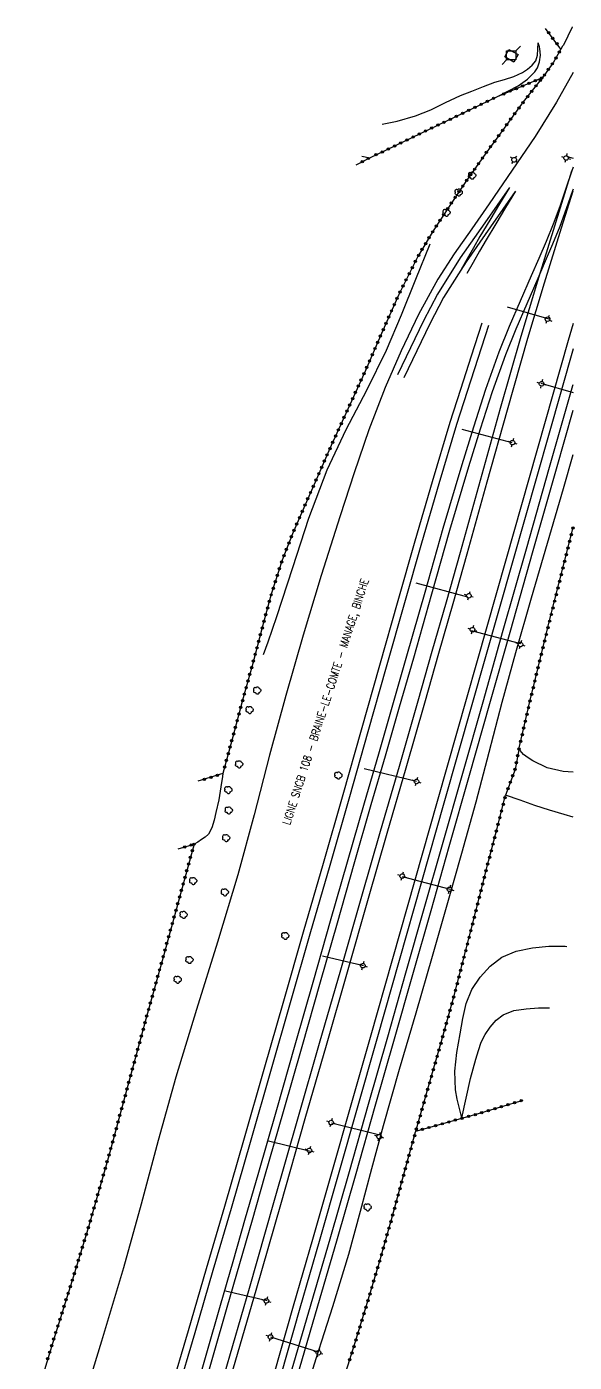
# Model space of a CAD drawing. Header units: millimetres. Extents: x 138000 to 139000, y 124000 to 125000.
# Drawn here: x 138880.4 to 139000.3, y 124691.1 to 124983.1 of the extents above; entities that cross this region are included whole.
import ezdxf

# ---------------------------------------------------------------- set-up
doc = ezdxf.new("R2010")
doc.units = ezdxf.units.MM
doc.layers.get('0').update_dxf_attribs({"linetype": 'CONTINUOUS'})
for name, color, linetype in [('W0211', 2, 'CONTINUOUS'), ('W0214', 2, 'CONTINUOUS'), ('W0300', 7, 'CONTINUOUS'), ('W0322', 7, 'CONTINUOUS'), ('W0323', 7, 'CONTINUOUS'), ('W0600', 7, 'CONTINUOUS'), ('W0610', 7, 'CONTINUOUS'), ('W0611', 7, 'CONTINUOUS'), ('W0700', 7, 'CONTINUOUS'), ('W0989', 7, 'CONTINUOUS')]:
    doc.layers.add(name, color=color, linetype=linetype)
doc.styles.get("Standard").update_dxf_attribs({"font": 'romans.shx', "width": 0.85})

# ---------------------------------------------------------------- blocks, each defined once
blk = doc.blocks.new('T300')
for p, q in [((-0.8, 0.51), (-0.86, 0.34)), ((-0.86, 0.34), (-0.86, 0.17)), ((-0.86, 0.17), (-0.74, 0.06)), ((-0.69, 0.63), (-0.8, 0.51)), ((-0.8, -0.06), (-0.74, 0.06)), ((-0.74, 0.06), (-0.69, 0.11)), ((-0.57, 0.69), (-0.69, 0.63)), ((-0.46, 0.69), (-0.57, 0.69)), ((-0.29, 0.63), (-0.46, 0.69)), ((-0.29, 0.63), (-0.17, 0.74)), ((-0.23, 0.57), (-0.29, 0.63)), ((-0.17, 0.74), (-0.06, 0.8)), ((-0.06, 0.8), (0.06, 0.8)), ((0.06, 0.8), (0.23, 0.74)), ((0.23, 0.74), (0.34, 0.63)), ((0.34, 0.63), (0.4, 0.51)), ((0.46, 0.46), (0.34, 0.46)), ((0.4, 0.51), (0.4, 0.46)), ((0.57, 0.4), (0.46, 0.46)), ((0.57, 0.4), (0.69, 0.29)), ((0.69, 0.29), (0.74, 0.17)), ((0.74, 0.06), (0.69, -0.17)), ((0.74, 0.17), (0.74, 0.06)), ((-0.8, -0.17), (-0.8, -0.06)), ((-0.8, -0.23), (-0.8, -0.17)), ((-0.74, -0.34), (-0.8, -0.23)), ((-0.69, -0.4), (-0.74, -0.34)), ((-0.51, -0.46), (-0.69, -0.4)), ((-0.4, -0.46), (-0.51, -0.46)), ((-0.4, -0.46), (-0.34, -0.46)), ((-0.34, -0.46), (-0.34, -0.4)), ((-0.34, -0.51), (-0.34, -0.46)), ((-0.29, -0.63), (-0.34, -0.51)), ((-0.17, -0.74), (-0.29, -0.63)), ((-0.06, -0.8), (-0.17, -0.74)), ((0.06, -0.8), (-0.06, -0.8)), ((0.17, -0.74), (0.06, -0.8)), ((0.23, -0.69), (0.17, -0.74)), ((0.29, -0.46), (0.23, -0.46)), ((0.29, -0.63), (0.23, -0.69)), ((0.46, -0.4), (0.29, -0.46)), ((0.34, -0.51), (0.29, -0.63)), ((0.34, -0.51), (0.34, -0.46)), ((0.57, -0.34), (0.46, -0.4)), ((0.63, -0.29), (0.57, -0.34)), ((0.69, -0.17), (0.63, -0.29))]:
    blk.add_line(p, q)
blk = doc.blocks.new('T600')
for p, q in [((-0.999999, 0.999999), (0.999999, 0.999999)), ((-0.999999, -0.999999), (-0.999999, 0.999999)), ((0.999999, 0.999999), (1.999998, 1.999998)), ((0.999999, 0.999999), (0.999999, -0.999999)), ((-0.999999, -0.999999), (-1.999998, -1.999998)), ((0.999999, -0.999999), (-0.999999, -0.999999))]:
    blk.add_line(p, q)
blk = doc.blocks.new('T610')
for p, q in [((-0.500001, 0), (-1.000002, 0)), ((0, 0.500001), (0, 1.000002)), ((0.500001, 0), (1.000002, 0)), ((0, -0.500001), (0, -1.000002))]:
    blk.add_line(p, q)
blk.add_ellipse((0, 0), major_axis=(-0.353554, 0.353554), ratio=1, start_param=3.926990817, end_param=10.2101761242)
blk = doc.blocks.new('t323o')
at = {"color": 0, "linetype": 'Continuous'}
for radius in [0.25, 0.15]:
    blk.add_circle((0, 0), radius, dxfattribs=at)
blk = doc.blocks.new('t322o')
at = {"color": 0, "linetype": 'Continuous'}
for radius in [0.25, 0.15]:
    blk.add_circle((0, 0), radius, dxfattribs=at)

msp = doc.modelspace()

# ---------------------------------------------------------------- linework, layer by layer
at = {"layer": 'W0211'}
for points in [[(138999.87, 124983.11), (138999.81, 124982.99), (138997.89, 124979.09), (138997.73, 124978.82), (138997.37, 124978.19)], [(138983.47, 124967.84), (138985.74, 124969.02), (138988.01, 124970.2), (138990.04, 124971.67), (138990.85, 124972.43), (138991.61, 124973.26), (138992.21, 124974.15), (138992.68, 124975.46), (138992.88, 124976.89), (138992.77, 124978.29), (138992.65, 124978.72), (138992.5, 124979.16), (138992.35, 124979.59)], [(138953.76, 124954.83), (138955.55, 124954.45)], [(139000, 124820.11), (138997.84, 124820.27), (138994.35, 124821.07), (138991.21, 124822.56), (138990.18, 124823.21), (138989.19, 124823.95), (138988.45, 124824.87), (138988.37, 124825.05), (138988.29, 124825.23), (138988.21, 124825.41)], [(138923.38, 124819.78), (138923.28, 124819.18), (138922.92, 124816.93), (138922.47, 124814.08), (138921.83, 124811.27), (138921.44, 124809.61), (138920.98, 124807.96), (138920.2, 124806.55), (138919.51, 124805.91), (138918.71, 124805.36), (138917.91, 124804.81)], [(138975.7, 124744.51), (138976.62, 124748.83), (138977.54, 124753.15), (138978.73, 124757.38), (138979.3, 124759.22), (138979.93, 124761.03), (138980.76, 124762.73), (138981.88, 124764.35), (138983.2, 124765.84), (138984.7, 124767.03), (138987.08, 124767.98), (138989.77, 124768.37), (138992.48, 124768.57), (138994.85, 124768.56)]]:
    msp.add_lwpolyline(points, dxfattribs=at)
at = {"layer": 'W0214'}
for points in [[(138958.21, 124961.79), (138961.53, 124962.45), (138965.52, 124963.6), (138968.85, 124964.93), (138972.11, 124966.51), (138975.4, 124968.03), (138977.88, 124969.04), (138980.38, 124970.01), (138982.89, 124970.95), (138984.97, 124971.59), (138987.05, 124972.21), (138988.97, 124973.12), (138990.05, 124973.85), (138991.08, 124974.67), (138991.85, 124975.63), (138992.2, 124976.85), (138992.28, 124978.22), (138992.35, 124979.59)], [(139000, 124973.09), (138996.42, 124966.64), (138991.7, 124959.1), (138986.69, 124951.74), (138981.65, 124944.39), (138977.85, 124938.93), (138974.02, 124933.47), (138970.44, 124927.88), (138966.21, 124920.18), (138962.4, 124912.24), (138958.89, 124904.18), (138955.32, 124894.96), (138952.13, 124885.58), (138949.05, 124876.17), (138944.89, 124863.14), (138940.94, 124850.04), (138937.14, 124836.9), (138933.6, 124823.84), (138930.19, 124810.74), (138926.64, 124797.68), (138922.2, 124782.9), (138917.58, 124768.18), (138913.1, 124753.42), (138909.23, 124739.54), (138905.49, 124725.62), (138901.62, 124711.73), (138896.85, 124695.71), (138891.92, 124679.74)], [(138938.81, 124676), (138940.19, 124680.44), (138943.82, 124691.86), (138947.46, 124703.28), (138950.94, 124714.74), (138953.52, 124724.09), (138955.99, 124733.47), (138958.51, 124742.84), (138962.05, 124755.18), (138965.67, 124767.51), (138969.26, 124779.84), (138972.47, 124791.1), (138975.64, 124802.36), (138978.77, 124813.64), (138981.67, 124824.51), (138984.53, 124835.39), (138987.47, 124846.25), (138990.9, 124858.22), (138994.43, 124870.15), (138997.91, 124882.11), (139000, 124889.59)], [(139000, 124810.27), (138998.04, 124810.82), (138994.85, 124811.81), (138991.63, 124812.85), (138988.44, 124813.98), (138985.26, 124815.11)], [(138975.7, 124744.51), (138975.18, 124746.56), (138974.66, 124748.61), (138974.28, 124750.66), (138974.15, 124754.73), (138974.57, 124758.84), (138975.27, 124762.9), (138975.86, 124766.23), (138976.64, 124769.53), (138977.89, 124772.57), (138979.67, 124775.25), (138981.89, 124777.69), (138984.4, 124779.62), (138987.58, 124780.96), (138991.12, 124781.67), (138994.68, 124782.03), (138998.28, 124782.03), (138998.68, 124781.99)]]:
    msp.add_lwpolyline(points, dxfattribs=at)
at = {"layer": 'W0300'}
msp.add_lwpolyline([(138968.69, 124935.59), (138965.56, 124927.81), (138962.42, 124920.03), (138959.12, 124912.32), (138954.81, 124903.58), (138950.27, 124894.94), (138946.09, 124886.15), (138942.12, 124875.58), (138938.64, 124864.81), (138935.12, 124854.05), (138934.15, 124851.28), (138933.18, 124848.5), (138932.21, 124845.73)], dxfattribs=at)
at = {"layer": 'W0322'}
for points in [[(138997.37, 124978.19), (138995.73, 124975.33), (138993.64, 124972.37), (138993.34, 124971.99), (138991.38, 124969.51), (138989.12, 124966.65)], [(138989.12, 124966.65), (138984.94, 124960.94), (138980.76, 124955.23), (138976.69, 124949.45), (138973.01, 124944.01), (138969.43, 124938.51), (138966.07, 124932.89), (138961.86, 124924.57), (138958.09, 124916.01), (138954.34, 124907.44), (138950.7, 124899.49), (138947.09, 124891.53), (138943.55, 124883.53), (138941.06, 124877.88), (138938.61, 124872.21), (138936.36, 124866.47), (138933.97, 124859), (138931.92, 124851.42), (138929.9, 124843.84), (138927.7, 124835.82), (138925.54, 124827.8), (138923.38, 124819.78)], [(138955.55, 124954.45), (138983.47, 124967.84)], [(138988.21, 124825.41), (138989.39, 124830.47), (138990.57, 124835.53), (138991.77, 124840.59), (138993.46, 124847.5), (138995.18, 124854.41), (138996.92, 124861.32), (138999.43, 124871.33), (139000, 124873.57)], [(138945.91, 124676), (138949.01, 124684.99), (138951.97, 124694.21), (138954.8, 124703.47), (138957.55, 124712.76), (138960.27, 124722.3), (138962.91, 124731.88), (138965.55, 124741.44), (138965.6, 124741.59), (138968.39, 124751.37), (138971.23, 124761.29), (138973.98, 124771.24), (138975.91, 124778.62), (138977.78, 124786.02), (138979.66, 124793.41), (138981.52, 124800.65), (138983.39, 124807.88), (138985.26, 124815.11)], [(138917.91, 124804.81), (138917.08, 124804.37), (138913.64, 124791.88), (138910.2, 124779.39), (138906.76, 124766.91), (138902.59, 124751.56), (138898.41, 124736.21), (138894.05, 124720.91), (138890.4, 124708.97), (138886.65, 124697.05), (138883, 124685.1), (138880.44, 124676)]]:
    msp.add_lwpolyline(points, dxfattribs=at)
at = {"layer": 'W0323'}
for points in [[(138997.37, 124978.19), (138993.98, 124982.7)], [(138983.47, 124967.84), (138993.34, 124971.99)], [(138952.55, 124952.94), (138955.55, 124954.45)], [(138988.21, 124825.41), (138987.32, 124820.7), (138985.26, 124815.11)], [(138923.38, 124819.78), (138917.88, 124818.13)], [(138913.58, 124803.31), (138917.08, 124804.37)], [(138965.6, 124741.59), (138979.3, 124745.43), (138989.1, 124748.41)]]:
    msp.add_lwpolyline(points, dxfattribs=at)
at = {"layer": 'W0600'}
msp.add_lwpolyline([(138985.05, 124976.5), (138985.98, 124978.14), (138987.97, 124977.01), (138987.04, 124975.38)], close=True, dxfattribs=at)
at = {"layer": 'W0611'}
for points in [[(138998.74, 124954.74), (139000, 124954.38)], [(138994.75, 124919.18), (138985.67, 124921.79)], [(138992.97, 124905.2), (139000, 124903.13)], [(138975.66, 124895.09), (138986.62, 124892.2)], [(138976.95, 124858.39), (138965.67, 124861.42)], [(138988.59, 124848.18), (138977.78, 124851.01)], [(138954.28, 124820.89), (138965.73, 124818.1)], [(138962.64, 124797.27), (138973.15, 124794.5)], [(138954.13, 124777.75), (138945.17, 124779.88)], [(138947.14, 124743.44), (138957.43, 124740.85)], [(138933.35, 124739.46), (138942.55, 124737.22)], [(138933.05, 124704.48), (138923.95, 124706.59)], [(138933.82, 124696.63), (138944.21, 124693.38)]]:
    msp.add_lwpolyline(points, dxfattribs=at)
at = {"layer": 'W0700'}
for points in [[(138999.76, 124951.62), (138998.42, 124947.72), (138997.08, 124943.82), (138995.65, 124939.95), (138994.11, 124936.17), (138992.49, 124932.41), (138990.86, 124928.66), (138988.46, 124923.1), (138986.06, 124917.53), (138983.78, 124911.92), (138980.87, 124903.79), (138978.22, 124895.57), (138975.65, 124887.32), (138971.48, 124873.4), (138967.54, 124859.42), (138963.59, 124845.44), (138960.49, 124834.75), (138957.4, 124824.05), (138954.31, 124813.36), (138950.6, 124800.45), (138946.89, 124787.53), (138943.19, 124774.62), (138939.14, 124760.44), (138935.11, 124746.26), (138931.05, 124732.09), (138928.29, 124722.55), (138925.53, 124713.02), (138922.77, 124703.49), (138919.78, 124693.06), (138916.8, 124682.64)], [(138920.03, 124676), (138923.7, 124688.5), (138929.17, 124707.24), (138934.56, 124726.02), (138939.94, 124744.8), (138944.55, 124760.85), (138949.16, 124776.9), (138953.77, 124792.96), (138957.89, 124807.2), (138962.01, 124821.44), (138966.11, 124835.69), (138969.2, 124846.54), (138972.29, 124857.38), (138975.37, 124868.23), (138979.77, 124883.97), (138984.15, 124899.71), (138988.67, 124915.43), (138992.32, 124927.52), (138996.04, 124939.56), (138999.76, 124951.62)], [(139000, 124952.39), (138999.76, 124951.62)], [(139000, 124947.62), (138999.86, 124947.22), (138998.52, 124943.3), (138997.08, 124939.4), (138995.52, 124935.57), (138993.89, 124931.81), (138992.27, 124928.05), (138989.86, 124922.49), (138987.47, 124916.94), (138985.21, 124911.38), (138982.32, 124903.3), (138979.68, 124895.1), (138977.12, 124886.87), (138972.95, 124872.98), (138969.01, 124859.01), (138965.06, 124845.02), (138961.96, 124834.32), (138958.87, 124823.63), (138955.78, 124812.93), (138952.07, 124800.02), (138948.36, 124787.11), (138944.66, 124774.2), (138940.62, 124760.02), (138936.58, 124745.84), (138932.52, 124731.67), (138929.76, 124722.13), (138927, 124712.6), (138924.24, 124703.07), (138921.25, 124692.64), (138918.27, 124682.21)], [(138986.1, 124947.94), (138980.71, 124940.25), (138975.32, 124932.56), (138970.35, 124924.62), (138967.29, 124918.83), (138964.44, 124912.92), (138961.59, 124907.01)], [(138986.1, 124947.94), (138983.94, 124944.38), (138981.77, 124940.82), (138979.64, 124937.24), (138978.23, 124934.79), (138976.84, 124932.34), (138975.44, 124929.88)], [(138921.63, 124676), (138925.17, 124688.07), (138930.64, 124706.82), (138936.03, 124725.6), (138941.41, 124744.37), (138946.02, 124760.43), (138950.63, 124776.48), (138955.24, 124792.53), (138959.36, 124806.78), (138963.48, 124821.02), (138967.58, 124835.27), (138970.67, 124846.12), (138973.76, 124856.97), (138976.84, 124867.82), (138981.24, 124883.56), (138985.63, 124899.3), (138990.14, 124915), (138993.78, 124927.07), (138997.5, 124939.12), (139000, 124947.22)], [(138987.36, 124947.06), (138981.96, 124939.37), (138976.59, 124931.71), (138975.44, 124929.88), (138971.67, 124923.86), (138968.66, 124918.14), (138965.82, 124912.26), (138962.97, 124906.34)], [(138987.41, 124947.14), (138985.24, 124943.58), (138983.08, 124940.03), (138980.96, 124936.47), (138979.56, 124934.03), (138978.17, 124931.58), (138976.77, 124929.12)], [(138980.04, 124918.27), (138977.69, 124911.04), (138975.35, 124903.81), (138973.06, 124896.57), (138969.15, 124883.6), (138965.39, 124870.6), (138961.66, 124857.58), (138957.62, 124843.45), (138953.63, 124829.3), (138949.62, 124815.16), (138945.3, 124800.13), (138940.96, 124785.1), (138936.63, 124770.06), (138932.33, 124755.08), (138928.03, 124740.09), (138923.7, 124725.11), (138919.74, 124711.53), (138915.76, 124697.95), (138911.74, 124684.38), (138909.28, 124676)], [(138981.49, 124917.79), (138979.15, 124910.57), (138976.81, 124903.34), (138974.52, 124896.12), (138970.61, 124883.17), (138966.86, 124870.17), (138963.13, 124857.16), (138959.1, 124843.03), (138955.1, 124828.89), (138951.09, 124814.74), (138946.77, 124799.71), (138942.43, 124784.67), (138938.1, 124769.64), (138933.8, 124754.66), (138929.5, 124739.67), (138925.17, 124724.68), (138921.21, 124711.1), (138917.22, 124697.51), (138913.21, 124683.94), (138910.87, 124676)], [(139000, 124918.22), (138998.93, 124914.49), (138985.39, 124866.75), (138970.29, 124813.72), (138955.6, 124762.11), (138942.97, 124717.92)], [(139000, 124912.64), (138986.86, 124866.33), (138971.76, 124813.3), (138957.07, 124761.69), (138944.44, 124717.5)], [(138934.42, 124676), (138937.51, 124686.1), (138942.19, 124702.07), (138946.83, 124718.06), (138951.06, 124732.77), (138955.26, 124747.5), (138959.45, 124762.23), (138963.45, 124776.25), (138967.45, 124790.27), (138971.45, 124804.29), (138975.89, 124819.9), (138980.31, 124835.51), (138984.74, 124851.12), (138989.81, 124868.97), (138994.88, 124886.82), (138999.95, 124904.66), (139000, 124904.85)], [(138936.02, 124676), (138938.98, 124685.66), (138943.66, 124701.64), (138948.3, 124717.64), (138952.53, 124732.35), (138956.73, 124747.08), (138960.92, 124761.81), (138964.92, 124775.83), (138968.93, 124789.85), (138972.92, 124803.88), (138977.36, 124819.48), (138981.79, 124835.09), (138986.21, 124850.7), (138991.28, 124868.55), (138996.35, 124886.4), (139000, 124899.25)], [(138942.97, 124717.92), (138938.77, 124703.31), (138934.57, 124688.7), (138930.75, 124676)], [(138944.44, 124717.5), (138940.24, 124702.88), (138936.03, 124688.27), (138932.34, 124676)]]:
    msp.add_lwpolyline(points, dxfattribs=at)

# ---------------------------------------------------------------- block references
at = {"layer": 'W0300'}
for p in [(138977.96, 124950.54), (138975.03, 124946.84), (138972.35, 124942.43), (138930.92, 124837.93), (138929.27, 124833.69), (138926.97, 124821.81), (138948.7, 124819.35), (138924.61, 124816.2), (138924.71, 124811.72), (138924.14, 124805.68), (138916.92, 124796.3), (138923.84, 124793.82), (138914.81, 124788.89), (138937.08, 124784.28), (138916.1, 124779.03), (138913.53, 124774.7), (138955.1, 124724.94)]:
    msp.add_blockref('T300', p, dxfattribs=at)
at = {"layer": 'W0322'}
for p, rotation in [((138997.02, 124977.57), 240.1775376748051), ((138994.62, 124973.76), 234.7118635114722), ((138995.49, 124974.99), 234.7118635114722), ((138996.27, 124976.27), 240.1775376748051), ((138992.84, 124971.35), 231.7098368078221), ((138993.76, 124972.54), 234.7118635114722), ((138990.05, 124967.82), 231.705941078789), ((138990.98, 124969), 231.705941078789), ((138991.91, 124970.18), 231.7098368078221), ((138977.19, 124964.83), 25.63326587450184), ((138978.54, 124965.48), 25.63326587450184), ((138979.9, 124966.13), 25.63326587450184), ((138981.25, 124966.78), 25.63326587450184), ((138982.6, 124967.43), 25.63326587450184), ((138988.15, 124965.32), 233.7814388880956), ((138989.03, 124966.53), 233.7814388880956), ((138971.78, 124962.23), 25.63326587450184), ((138973.13, 124962.88), 25.63326587450184), ((138974.49, 124963.53), 25.63326587450184), ((138975.84, 124964.18), 25.63326587450184), ((138986.38, 124962.9), 233.7814388880956), ((138987.26, 124964.11), 233.7814388880956), ((138965.02, 124958.99), 25.63326587450184), ((138966.37, 124959.64), 25.63326587450184), ((138967.72, 124960.29), 25.63326587450184), ((138969.08, 124960.94), 25.63326587450184), ((138970.43, 124961.59), 25.63326587450184), ((138983.72, 124959.27), 233.7749037774535), ((138984.6, 124960.48), 233.7749037774535), ((138985.49, 124961.69), 233.7814388880956), ((138959.61, 124956.39), 25.63326587450184), ((138960.96, 124957.04), 25.63326587450184), ((138962.31, 124957.69), 25.63326587450184), ((138963.67, 124958.34), 25.63326587450184), ((138981.94, 124956.85), 233.7749037774535), ((138982.83, 124958.06), 233.7749037774535), ((138956.91, 124955.1), 25.63326587450184), ((138958.26, 124955.74), 25.63326587450184), ((138979.32, 124953.19), 234.8778362899447), ((138980.19, 124954.42), 234.8778362899447), ((138981.06, 124955.64), 233.7749037774535), ((138977.6, 124950.74), 234.8778362899447), ((138978.46, 124951.96), 234.8778362899447), ((138975.89, 124948.27), 235.9177007597374), ((138976.73, 124949.51), 234.8778362899447), ((138973.37, 124944.54), 235.9177007597374), ((138974.21, 124945.78), 235.9177007597374), ((138975.05, 124947.03), 235.9177007597374), ((138971.72, 124942.03), 236.9417388082245), ((138972.54, 124943.29), 236.9417388082245), ((138970.09, 124939.52), 236.9417388082245), ((138970.91, 124940.78), 236.9417388082245), ((138967.74, 124935.68), 239.1157562946771), ((138968.51, 124936.97), 239.1157562946771), ((138969.28, 124938.26), 239.1157562946771), ((138966.2, 124933.11), 239.1157562946771), ((138966.97, 124934.4), 239.1157562946771), ((138964.83, 124930.44), 243.1326717354961), ((138965.51, 124931.78), 243.1326717354961), ((138963.47, 124927.76), 243.1326717354961), ((138964.15, 124929.1), 243.1326717354961), ((138962.12, 124925.09), 243.1326717354961), ((138962.8, 124926.43), 243.1326717354961), ((138960.28, 124920.98), 246.2296528229779), ((138960.88, 124922.36), 246.2296528229779), ((138961.48, 124923.73), 246.2296528229779), ((138959.07, 124918.24), 246.2296528229779), ((138959.67, 124919.61), 246.2296528229779), ((138957.86, 124915.49), 246.3888580521536), ((138958.46, 124916.86), 246.2296528229779), ((138956.66, 124912.74), 246.3888580521536), ((138957.26, 124914.12), 246.3888580521536), ((138955.46, 124909.99), 246.3888580521536), ((138956.06, 124911.37), 246.3888580521536), ((138954.25, 124907.25), 245.4340206386302), ((138954.85, 124908.62), 246.3888580521536), ((138953, 124904.52), 245.4340206386302), ((138953.63, 124905.88), 245.4340206386302), ((138951.76, 124901.79), 245.4340206386302), ((138952.38, 124903.15), 245.4340206386302), ((138949.89, 124897.69), 245.5804478614144), ((138950.51, 124899.06), 245.5804478614144), ((138951.13, 124900.42), 245.4340206386302), ((138948.65, 124894.96), 245.5804478614144), ((138949.27, 124896.33), 245.5804478614144), ((138947.41, 124892.23), 245.5804478614144), ((138948.03, 124893.6), 245.5804478614144), ((138946.19, 124889.49), 246.1379808070198), ((138946.8, 124890.86), 246.1379808070198), ((138944.98, 124886.75), 246.1379808070198), ((138945.58, 124888.12), 246.1379808070198), ((138943.76, 124884), 246.1379808070198), ((138944.37, 124885.38), 246.1379808070198), ((138942.55, 124881.26), 246.1985490350233), ((138943.16, 124882.63), 246.1985490350233), ((138940.74, 124877.14), 246.6016630942612), ((138941.34, 124878.51), 246.1985490350233), ((138941.94, 124879.89), 246.1985490350233), ((138939.55, 124874.39), 246.6016630942612), ((138940.14, 124875.76), 246.6016630942612), ((138938.38, 124871.62), 248.6282490388712), ((138938.95, 124873.01), 246.6016630942612), ((138999.61, 124872.04), 75.77524881942516), ((138999.98, 124873.49), 75.77524881942516), ((138937.28, 124868.83), 248.6282490388712), ((138937.83, 124870.23), 248.6282490388712), ((138998.88, 124869.13), 75.90182099533651), ((138999.24, 124870.58), 75.90182099533651), ((138936.22, 124866.03), 252.2773378877052), ((138936.74, 124867.43), 248.6282490388712), ((138998.15, 124866.22), 75.90182099533651), ((138998.51, 124867.67), 75.90182099533651), ((138935.31, 124863.17), 252.2773378877052), ((138935.76, 124864.6), 252.2773378877052), ((138997.42, 124863.31), 75.90182099533651), ((138997.78, 124864.76), 75.90182099533651), ((138934.39, 124860.31), 252.2773378877052), ((138934.85, 124861.74), 252.2773378877052), ((138996.69, 124860.4), 75.9169287301296), ((138997.05, 124861.85), 75.90182099533651), ((138933.55, 124857.43), 254.866473855553), ((138933.94, 124858.88), 254.866473855553), ((138995.96, 124857.49), 75.9169287301296), ((138996.32, 124858.94), 75.9169287301296), ((138932.77, 124854.54), 254.866473855553), ((138933.16, 124855.99), 254.866473855553), ((138995.23, 124854.58), 75.9169287301296), ((138995.59, 124856.03), 75.9169287301296), ((138931.98, 124851.64), 254.866473855553), ((138932.37, 124853.09), 254.866473855553), ((138994.5, 124851.67), 76.00668640441108), ((138994.86, 124853.12), 76.00668640441108), ((138931.21, 124848.74), 255.1019514258738), ((138931.6, 124850.19), 255.1019514258738), ((138993.78, 124848.76), 76.00668640441108), ((138994.14, 124850.21), 76.00668640441108), ((138930.44, 124845.84), 255.1019514258738), ((138930.82, 124847.29), 255.1019514258738), ((138993.06, 124845.84), 76.28179215771225), ((138993.41, 124847.3), 76.28179215771225), ((138929.66, 124842.95), 254.6438647824465), ((138930.05, 124844.39), 255.1019514258738), ((138992.35, 124842.93), 76.28179215771225), ((138992.7, 124844.39), 76.28179215771225), ((138928.87, 124840.05), 254.6438647824465), ((138929.26, 124841.5), 254.6438647824465), ((138991.64, 124840.02), 76.64581692514054), ((138991.99, 124841.47), 76.28179215771225), ((138928.07, 124837.16), 254.6438647824465), ((138928.47, 124838.61), 254.6438647824465), ((138990.95, 124837.1), 76.64581692514054), ((138991.29, 124838.56), 76.64581692514054), ((138927.28, 124834.27), 254.8930883885726), ((138927.68, 124835.71), 254.8930883885726), ((138990.26, 124834.18), 76.85989142467763), ((138990.6, 124835.64), 76.64581692514054), ((138926.5, 124831.37), 254.8930883885726), ((138926.89, 124832.82), 254.8930883885726), ((138989.58, 124831.25), 76.85989142467763), ((138989.92, 124832.72), 76.85989142467763), ((138925.72, 124828.47), 254.8930883885726), ((138926.11, 124829.92), 254.8930883885726), ((138988.89, 124828.33), 76.84915168602116), ((138989.23, 124829.79), 76.84915168602116), ((138924.94, 124825.58), 254.893088388405), ((138925.33, 124827.02), 254.893088388405), ((138988.55, 124826.87), 76.84915168602116), ((138924.16, 124822.68), 254.893088388405), ((138924.55, 124824.13), 254.893088388405), ((138923.77, 124821.23), 254.893088388405), ((138984.73, 124813.07), 75.52275651288642), ((138985.1, 124814.52), 75.52275651288642), ((138983.98, 124810.17), 75.52275651288642), ((138984.35, 124811.62), 75.52275651288642), ((138983.23, 124807.26), 75.52275651288642), ((138983.6, 124808.71), 75.52275651288642), ((138917.08, 124804.36), 254.6106321472655), ((138982.48, 124804.36), 75.52275651288642), ((138982.85, 124805.81), 75.52275651288642), ((138916.28, 124801.47), 254.6106321472655), ((138916.68, 124802.92), 254.6106321472655), ((138981.73, 124801.45), 75.52275651288642), ((138982.1, 124802.9), 75.52275651288642), ((138915.48, 124798.58), 254.6106321472655), ((138915.88, 124800.02), 254.6106321472655), ((138980.98, 124798.55), 75.55438830743958), ((138981.35, 124800), 75.55438830743958), ((138914.69, 124795.68), 254.6106321472655), ((138915.09, 124797.13), 254.6106321472655), ((138980.23, 124795.64), 75.55438830743958), ((138980.61, 124797.09), 75.55438830743958), ((138913.89, 124792.79), 254.6106321472655), ((138914.29, 124794.24), 254.6106321472655), ((138979.49, 124792.74), 75.75978653115143), ((138979.86, 124794.19), 75.55438830743958), ((138913.1, 124789.9), 254.607541153269), ((138913.49, 124791.35), 254.607541153269), ((138978.75, 124789.83), 75.75978653115143), ((138979.12, 124791.28), 75.75978653115143), ((138912.3, 124787.01), 254.607541153269), ((138912.7, 124788.45), 254.607541153269), ((138978.01, 124786.92), 75.75978653115143), ((138978.38, 124788.37), 75.75978653115143), ((138911.5, 124784.11), 254.607541153269), ((138911.9, 124785.56), 254.607541153269), ((138977.27, 124784.01), 75.79258897287997), ((138977.64, 124785.47), 75.79258897287997), ((138910.71, 124781.22), 254.607541153269), ((138911.1, 124782.67), 254.607541153269), ((138976.54, 124781.1), 75.79258897287997), ((138976.91, 124782.56), 75.79258897287997), ((138909.91, 124778.33), 254.5966620795615), ((138910.31, 124779.78), 254.607541153269), ((138975.8, 124778.2), 75.38639227848296), ((138976.17, 124779.65), 75.79258897287997), ((138909.11, 124775.44), 254.5966620795615), ((138909.51, 124776.88), 254.5966620795615), ((138975.04, 124775.29), 75.38639227848296), ((138975.42, 124776.75), 75.38639227848296), ((138908.32, 124772.55), 254.5966620795615), ((138908.71, 124773.99), 254.5966620795615), ((138974.28, 124772.39), 75.38639227848296), ((138974.66, 124773.84), 75.38639227848296), ((138907.52, 124769.65), 254.5966620795615), ((138907.92, 124771.1), 254.5966620795615), ((138973.5, 124769.5), 74.55107832165031), ((138973.9, 124770.94), 74.55107832165031), ((138906.72, 124766.76), 254.7799473824373), ((138907.12, 124768.21), 254.5966620795615), ((138972.7, 124766.6), 74.55107832165031), ((138973.1, 124768.05), 74.55107832165031), ((138905.94, 124763.87), 254.7799473824373), ((138906.33, 124765.31), 254.7799473824373), ((138971.9, 124763.71), 74.55107832165031), ((138972.3, 124765.16), 74.55107832165031), ((138905.15, 124760.97), 254.7799473824373), ((138905.54, 124762.42), 254.7799473824373), ((138971.1, 124760.82), 73.99360168189021), ((138971.5, 124762.27), 74.55107832165031), ((138904.36, 124758.08), 254.7799473824373), ((138904.75, 124759.52), 254.7799473824373), ((138970.27, 124757.94), 73.99360168189021), ((138970.69, 124759.38), 73.99360168189021), ((138903.57, 124755.18), 254.7799473824373), ((138903.97, 124756.63), 254.7799473824373), ((138969.45, 124755.05), 73.99360168189021), ((138969.86, 124756.5), 73.99360168189021), ((138902.79, 124752.29), 254.7799473824373), ((138903.18, 124753.73), 254.7799473824373), ((138968.62, 124752.17), 73.99360168189021), ((138969.03, 124753.61), 73.99360168189021), ((138902, 124749.39), 254.7625708336324), ((138902.39, 124750.84), 254.7625708336324), ((138967.79, 124749.29), 74.06854128667932), ((138968.21, 124750.73), 74.06854128667932), ((138901.21, 124746.5), 254.7625708336324), ((138901.6, 124747.95), 254.7625708336324), ((138966.97, 124746.4), 74.06854128667932), ((138967.38, 124747.84), 74.06854128667932), ((138900.42, 124743.6), 254.7625708336324), ((138900.81, 124745.05), 254.7625708336324), ((138966.15, 124743.52), 74.06854128667932), ((138966.56, 124744.96), 74.06854128667932), ((138899.63, 124740.71), 254.7625708336324), ((138900.03, 124742.16), 254.7625708336324), ((138965.33, 124740.63), 74.54138610758133), ((138965.74, 124742.07), 74.06854128667932), ((138898.84, 124737.81), 254.7625708336324), ((138899.24, 124739.26), 254.7625708336324), ((138964.53, 124737.74), 74.54138610758133), ((138964.93, 124739.18), 74.54138610758133), ((138898.04, 124734.92), 254.1233859204198), ((138898.45, 124736.37), 254.7625708336324), ((138963.73, 124734.85), 74.54138610758133), ((138964.13, 124736.29), 74.54138610758133), ((138897.22, 124732.04), 254.1233859204198), ((138897.63, 124733.48), 254.1233859204198), ((138962.93, 124731.96), 74.54138610758133), ((138963.33, 124733.4), 74.54138610758133), ((138896.4, 124729.15), 254.1233859204198), ((138896.81, 124730.6), 254.1233859204198), ((138962.14, 124729.06), 74.61428881387249), ((138962.53, 124730.51), 74.61428881387249), ((138895.58, 124726.27), 254.1233859204198), ((138895.99, 124727.71), 254.1233859204198), ((138961.34, 124726.17), 74.61428881387249), ((138961.74, 124727.62), 74.61428881387249), ((138894.76, 124723.38), 254.1233859204198), ((138895.17, 124724.82), 254.1233859204198), ((138960.54, 124723.28), 74.61428881387249), ((138960.94, 124724.72), 74.61428881387249), ((138893.93, 124720.5), 253.0041804896963), ((138894.35, 124721.94), 254.1233859204198), ((138959.73, 124720.39), 74.09741597578927), ((138960.14, 124721.83), 74.09741597578927), ((138893.05, 124717.63), 253.0041804896963), ((138893.49, 124719.06), 253.0041804896963), ((138958.91, 124717.51), 74.09741597578927), ((138959.32, 124718.95), 74.09741597578927), ((138892.18, 124714.76), 253.0041804896963), ((138892.61, 124716.2), 253.0041804896963), ((138958.09, 124714.62), 74.09741597578927), ((138958.5, 124716.06), 74.09741597578927), ((138891.3, 124711.89), 253.0041804896963), ((138891.74, 124713.33), 253.0041804896963), ((138957.25, 124711.74), 73.49458799816429), ((138957.68, 124713.18), 74.09741597578927), ((138890.42, 124709.02), 253.0041804896963), ((138890.86, 124710.46), 253.0041804896963), ((138956.4, 124708.86), 73.49458799816429), ((138956.83, 124710.3), 73.49458799816429), ((138889.52, 124706.16), 252.4990599229854), ((138889.97, 124707.59), 252.4990599229854), ((138955.55, 124705.99), 73.49458799816429), ((138955.97, 124707.42), 73.49458799816429), ((138888.62, 124703.3), 252.4990599229854), ((138889.07, 124704.73), 252.4990599229854), ((138954.69, 124703.11), 72.9890576496638), ((138955.12, 124704.55), 73.49458799816429), ((138887.26, 124699.01), 252.4990599229854), ((138887.72, 124700.44), 252.4990599229854), ((138888.17, 124701.87), 252.4990599229854), ((138953.82, 124700.24), 72.9890576496638), ((138954.25, 124701.68), 72.9890576496638), ((138886.37, 124696.14), 253.0375701511784), ((138886.81, 124697.58), 252.4990599229854), ((138952.94, 124697.37), 72.9890576496638), ((138953.38, 124698.81), 72.9890576496638), ((138885.5, 124693.28), 253.0375701511784), ((138885.93, 124694.71), 253.0375701511784), ((138952.06, 124694.5), 72.9890576496638), ((138952.5, 124695.94), 72.9890576496638), ((138885.06, 124691.84), 253.0375701511784), ((138951.15, 124691.65), 72.21068917345582), ((138951.61, 124693.07), 72.21068917345582)]:
    msp.add_blockref('t322o', p, dxfattribs=dict(at, rotation=rotation))
at = {"layer": 'W0323'}
for p, rotation in [((138994.67, 124981.79), 126.9838719803641), ((138995.57, 124980.59), 126.9838719803641), ((138996.47, 124979.39), 126.9838719803641), ((138990.38, 124970.75), 22.81289154722576), ((138991.77, 124971.33), 22.81289154722576), ((138993.15, 124971.91), 22.81289154722576), ((138984.85, 124968.42), 22.81289154722576), ((138986.24, 124969.01), 22.81289154722576), ((138987.62, 124969.59), 22.81289154722576), ((138989, 124970.17), 22.81289154722576), ((138953.89, 124953.62), 26.59749958339489), ((138955.23, 124954.29), 26.59749958339489), ((138988.16, 124825.16), 259.2827532668869), ((138987.61, 124822.21), 259.2827532668869), ((138987.88, 124823.69), 259.2827532668869), ((138920.76, 124819), 196.751651800924), ((138922.19, 124819.43), 196.751651800924), ((138986.81, 124819.33), 249.7409613448123), ((138987.33, 124820.74), 259.2827532668869), ((138919.32, 124818.56), 196.751651800924), ((138985.77, 124816.51), 249.7409613448123), ((138986.29, 124817.92), 249.7409613448123), ((138916.45, 124804.18), 16.85056895232515), ((138915.02, 124803.74), 16.85056895232515), ((138981.47, 124746.09), 16.8928180320617), ((138982.91, 124746.53), 16.8928180320617), ((138984.34, 124746.96), 16.8928180320617), ((138985.78, 124747.4), 16.8928180320617), ((138987.21, 124747.83), 16.8928180320617), ((138988.65, 124748.27), 16.8928180320617), ((138969.93, 124742.81), 15.63852528755994), ((138971.38, 124743.21), 15.63852528755994), ((138972.82, 124743.62), 15.63852528755994), ((138974.26, 124744.02), 15.63852528755994), ((138975.71, 124744.42), 15.63852528755994), ((138977.15, 124744.83), 15.63852528755994), ((138978.6, 124745.23), 15.63852528755994), ((138980.04, 124745.65), 16.8928180320617), ((138967.04, 124742), 15.63852528755994), ((138968.49, 124742.4), 15.63852528755994)]:
    msp.add_blockref('t323o', p, dxfattribs=dict(at, rotation=rotation))
at = {"layer": 'W0600'}
msp.add_blockref('T600', (138986.48, 124976.84), dxfattribs=at)
at = {"layer": 'W0610'}
for p, rotation in [((138987.11, 124954.01), 145.6000204438413), ((138998.49, 124954.39), 255.0999603117065), ((138994.43, 124919.15), 156.7999733995314), ((138993.11, 124905.04), 254.9999731724467), ((138986.76, 124892.16), 164.0999703014143), ((138977.2, 124858.68), 164.3000402025823), ((138977.99, 124851.25), 164.0999703014143), ((138988.52, 124848.02), 73.99998065767632), ((138965.76, 124818.07), 163.8000020534457), ((138962.62, 124797.37), 163.9999763319653), ((138972.97, 124794.49), 343.8000002322129), ((138954, 124777.79), 163.8999960228947), ((138947.09, 124743.49), 164.1999642708633), ((138957.58, 124740.4), 344.0999701877288), ((138942.32, 124737.37), 164.0999703014143), ((138932.9, 124704.47), 163.8000020534457), ((138933.82, 124696.6), 162.8000077174425), ((138944.29, 124693.15), 344.1999607420832)]:
    msp.add_blockref('T610', p, dxfattribs=dict(at, rotation=rotation))

# ---------------------------------------------------------------- texts
at = {"layer": 'W0989', "width": 0.8}
msp.add_text('LIGNE SNCB 108 - BRAINE-LE-COMTE - MANAGE, BINCHE', height=1.75, rotation=72.1496, dxfattribs=at).set_placement((138938.05, 124808.43))

doc.saveas('drawing.dxf')
